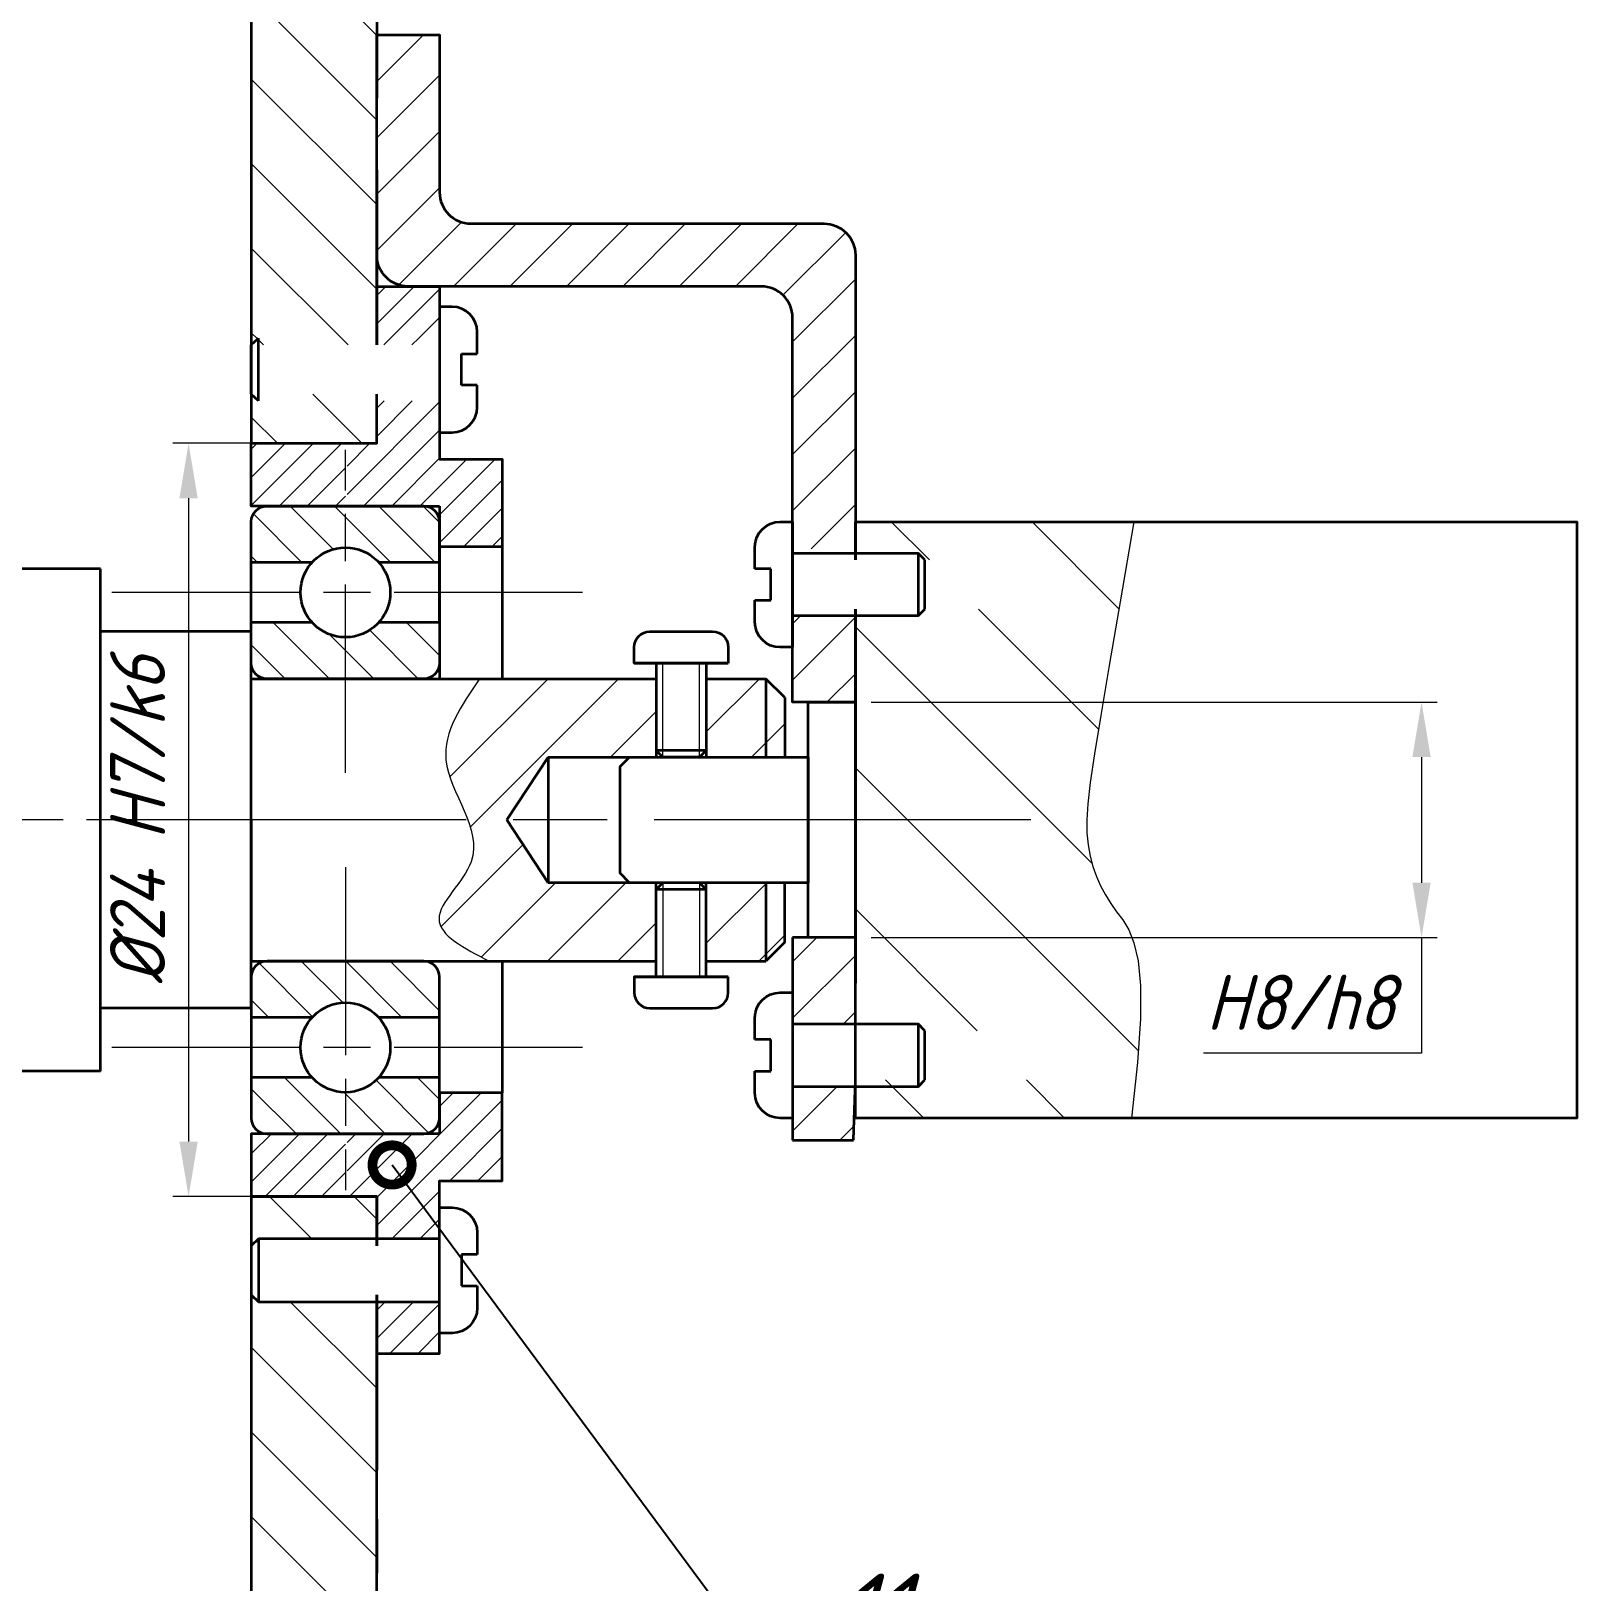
# Model space of a CAD drawing. Header units: millimetres. Extents: x -1043 to 2000, y -675 to 1302.
# Drawn here: x 548.2 to 646.8, y -405 to -306.2 of the extents above; entities that cross this region are included whole.
import ezdxf
from ezdxf import colors
from ezdxf.entities.mleader import LeaderData, LeaderLine
from ezdxf.math import Vec2, Vec3

# ---------------------------------------------------------------- set-up
doc = ezdxf.new("R2010")
doc.units = ezdxf.units.MM
doc.linetypes.add('AM_ISO08W050', pattern=[18, 12, -1.5, 3, -1.5])
doc.linetypes.add('AM_ISO08W050x2', pattern=[9, 6, -0.75, 1.5, -0.75])
doc.layers.get('0').update_dxf_attribs({"lineweight": 80})
for name, color, linetype, lineweight in [('AM_0', 7, 'Continuous', 35), ('AM_4', 3, 'Continuous', 15), ('AM_4N', 3, 'Continuous', 15), ('AM_5', 3, 'Continuous', 15), ('AM_7', 4, 'AM_ISO08W050', 15), ('AM_8', 1, 'Continuous', 15), ('основные', 7, 'Continuous', 35), ('тонкие', 2, 'Continuous', 15)]:
    doc.layers.add(name, color=color, linetype=linetype, lineweight=lineweight)
doc.styles.get("Standard").update_dxf_attribs({"font": 'geniso.shx', "oblique": 15})
doc.dimstyles.new('AM_GOST$0', dxfattribs={"dimtxt": 3.5, "dimasz": 3.5, "dimexe": 1, "dimexo": 1, "dimgap": 1.5, "dimtad": 1, "dimtoh": 1, "dimtxsty": 'Standard', "dimcen": 0, "dimclrd": 256, "dimclre": 256, "dimclrt": 2, "dimadec": 0, "dimazin": 2, "dimtp": 0.1, "dimtm": 0.1, "dimtfac": 0.71, "dimtmove": 0, "dimatfit": 3, "dimfxl": 1, "dimtolj": 1, "dimlwd": -1, "dimlwe": -1, "dimarcsym": 1})
pattern_1 = [(44.99999999999999, (-198.7417417440251, 257.127318987011), (-0.4490128060534577, 0.4490128060534578), [])]
pattern_2 = [(315, (-274.5765616065398, 456.588294548216), (0.7071067811865477, 0.7071067811865475), [])]

# ---------------------------------------------------------------- blocks, each defined once
blk = doc.blocks.new('GENZOON8270P5')
at = {"layer": 'AM_8'}
h = blk.add_hatch(dxfattribs=at)
h.set_pattern_fill('ANSI31', color=256, scale=0.6, angle=270, style=0)
h.set_pattern_definition([(315, (-294.7180121127356, 1469.213407112766), (1.347038418160373, 1.347038418160373), [])])
h.paths.add_polyline_path([(51.62778003275253, 15.66081263605017), (51.62778003275253, 21.24382533795753), (51.62778003275253, 21.52731898701128), (51.62778003275253, 24.52731898701128), (51.62778003275253, 25.54591594820928), (51.62778003275253, 28.92731898701092), (51.62778003275253, 33.52731898701106), (47.62778003275253, 33.52731898701109), (47.62778003275253, 15.6608126360502), (47.85462274169095, 15.87731898699622), (47.85462274169095, 15.6608126360502)])
h.paths.add_polyline_path([(51.62778003275207, 52.52731898701154), (51.62778003275207, 63.52731898701109), (47.62778003275253, 63.52731898701109), (47.62778003275275, 52.52731898701154)])
h.paths.add_polyline_path([(51.62778003275253, 12.52731898701128), (51.62778003275253, 14.09382533794243), (47.85462274169095, 14.09382533794246), (47.85462274169095, 13.87731898699622), (47.62778003275253, 14.09382533794246), (47.62778003275253, 12.52731898701131)])
h.paths.add_polyline_path([(51.62778003275253, -41.47268101298869), (51.62778003275253, -21.75617466204267), (51.62778003275253, -16.25617466204247), (51.62778003275253, -14.82268101297362), (47.85462274169095, -14.82268101297359), (47.62778003275253, -14.60617466202757), (47.62778003275253, -20.18918736393471), (47.62778003275253, -41.47268101298869)])
h.paths.add_polyline_path([(51.62778003275253, -12.82268101297362), (51.62778003275253, -11.47268101298872), (47.62778003275253, -11.47268101298869), (47.62778003275253, -13.03918736391961), (47.85462274169095, -12.82268101297359)])
h.paths.add_polyline_path([(4.018718076483765, -41.47268101298846), (4.018718076483765, -29.57653150981582), (0.01871807648376489, -29.58335869461098), (0.01871807648376489, -35.0358021092843), (0.01871807648376489, -41.47268101298846)])
h.paths.add_polyline_path([(4.018718076483765, -29.57653150981582), (4.018718076483765, -22.45912078278479), (4.018718076483765, -21.45912116351769), (2.018721882820955, -21.45912116351769), (0.01871807648376489, -21.45912116351769), (0.01871807648376489, -29.58335869461098)])
h.paths.add_polyline_path([(4.018718076483765, -17.45912116351769), (4.018718076483765, -16.45912078278479), (4.018718076483765, -13.4695954177962), (0.01871807648376489, -13.4695954177962), (0.01871807648376489, -17.45912116351769), (2.018721882820955, -17.45912116351769)])
h.paths.add_polyline_path([(4.018718076483765, 14.5304045568123), (4.018718076483765, 18.5304041760794), (2.018721882820955, 18.5304041760794), (0.01871807648376489, 18.5304041760794), (0.01871807648376489, 14.5304045568123)])
h.paths.add_polyline_path([(2.018721882820955, 22.5304041760794), (4.018718076483765, 22.5304041760794), (4.018718076483765, 23.5304045568123), (4.018718076483765, 51.59044008330807), (0.01871807648376489, 51.59044008330807), (0.01871807648376489, 46.09044008330807), (0.01871807648376489, 22.5304041760794)])
h.paths.add_polyline_path([(4.018718076483765, 51.59044008330807), (4.018718076483765, 63.52731898701131), (0.01871807648376489, 63.52731898701131), (0.01871807648376489, 51.59044008330807)])
h = blk.add_hatch(dxfattribs=at)
h.set_pattern_fill('ANSI31', color=256, scale=0.4, angle=360)
h.set_pattern_definition([(44.99999999999999, (-294.7180121127356, 1469.213407112766), (-0.8980256121069153, 0.8980256121069156), [])])
h.paths.add_polyline_path([(53.62778003275253, 21.52731898701128), (53.62778003275253, 25.54591594820928), (51.62778003275253, 25.54591594820928), (51.62778003275253, 21.52731898701128)])
edge = h.paths.add_edge_path()
edge.add_arc((63.88129630522758, 16.52731898701128), 1, 0, 90, ccw=False)
edge.add_line((64.88129630522758, 16.52731898701128), (64.88129630522744, 9.171323008715945))
edge.add_line((64.88129630522741, 9.171323008715945), (65.03516381868687, 9.16571475113497))
edge.add_line((65.0351638186869, 9.16571475113497), (66.88129630522735, 9.16571475113497))
edge.add_line((66.88129630522735, 9.16571475113497), (66.88129630522735, 18.52731898701128))
edge.add_arc((65.88129630522735, 18.52731898701128), 1, 0, 90)
edge.add_line((65.88129630522735, 19.52731898701128), (64.88129630522758, 19.52731898701128))
edge.add_line((64.88129630522758, 19.52731898701128), (54.62778003275253, 19.52731898701128))
edge.add_arc((54.62778003275253, 20.52731898701128), 1, 180, 270, ccw=False)
edge.add_line((53.62778003275253, 20.52731898701128), (53.62778003275253, 21.52731898701128))
edge.add_line((53.62778003275253, 21.52731898701128), (51.62778003275253, 21.52731898701128))
edge.add_line((51.62778003275253, 21.52731898701128), (51.62778003275253, 18.52731898701128))
edge.add_arc((52.62778003275253, 18.52731898701128), 1, 180, 270)
edge.add_line((52.62778003275253, 17.52731898701128), (63.88129630522758, 17.52731898701128))
h.paths.add_polyline_path([(66.88129630522735, 4.27731898700992), (66.88129630522735, 7.027318987011284), (64.9101638186869, 7.027318987011284), (64.88129630522735, 6.97731898701133), (64.88129630522735, 4.27731898700992)])
h.paths.add_polyline_path([(66.88129630522735, -5.972681012988716), (66.88129630522735, -3.22268101299008), (64.88129630522735, -3.222681012990307), (64.88129630522735, -5.922681012988534), (64.91016381868712, -5.972681012988716)])
h.paths.add_polyline_path([(66.81987480533894, -9.672681012990125), (66.87435756234026, -7.972681012988716), (64.9101638186869, -7.972681012988716), (64.88129630522735, -8.02268101298867), (64.88129630522735, -9.672681012990125)])
h = blk.add_hatch(dxfattribs=at)
h.set_pattern_fill('ANSI31', color=256, scale=0.2, angle=360, style=0)
h.set_pattern_definition(pattern_1)
h.paths.add_polyline_path([(53.62778003275253, 15.66081263605017), (53.62778003275253, 17.52731898701128), (51.62778003275253, 17.52731898701128), (51.62778003275253, 15.66081263605017)])
h.paths.add_polyline_path([(53.12778003275253, 10.52731898701128, -0.4142135623731056), (53.62778003275253, 10.02731898701128), (53.62778003275253, 9.22731898701133), (55.62778003275253, 9.22731898701133), (55.62778003275253, 12.02731898701128), (53.62778003275253, 12.02731898701128), (53.62778003275253, 12.52731898701128), (53.62778003275253, 13.87731898699619), (51.62778003275253, 13.87731898699619), (51.62778003275253, 12.52731898701128), (50.68099385543087, 12.52731898701128), (50.68099385543087, 10.52731898701128)])
h.paths.add_polyline_path([(53.62778003275253, 15.87731898699619), (53.62778003275253, 17.52731898701128), (51.62778003275253, 17.52731898701128), (51.62778003275253, 15.87731898699619)], flags=16)
h.paths.add_polyline_path([(50.62778003275253, 10.52731898701128), (50.62778003275253, 12.52731898701128), (47.62778003275253, 12.52731898701131), (47.62778003275253, 10.52731898701131)])
h.paths.add_polyline_path([(53.62778003275253, -12.82268101297362), (53.62778003275253, -11.47268101298872), (53.62778003275253, -10.97268101298872), (55.62778003275253, -10.97268101298872), (55.62778003275253, -8.172681012988534), (53.62778003275253, -8.172681012988534), (53.62778003275253, -8.972681012988716, -0.4142135623730951), (53.12778003275253, -9.472681012988716), (50.68099385543087, -9.472681012988716), (50.68099385543087, -11.47268101298872), (51.62778003275253, -11.47268101298872), (51.62778003275253, -12.82268101297362)])
h.paths.add_polyline_path([(53.62778003275253, -16.47268101298872), (53.62778003275253, -14.82268101297362), (51.62778003275253, -14.82268101297362), (51.62778003275253, -16.47268101298872)])
h.paths.add_polyline_path([(50.62778003275253, -11.47268101298872), (50.62778003275253, -9.472681012988716), (47.62778003275253, -9.472681012988687), (47.62778003275253, -11.47268101298869)])
h = blk.add_hatch(dxfattribs=at)
h.set_pattern_fill('ANSI31', color=256, scale=0.2, angle=360, style=0)
h.set_pattern_definition(pattern_1)
h.paths.add_polyline_path([(53.62778003275253, 16.87731898699619), (53.62778003275253, 17.52731898701128), (51.62778003275253, 17.52731898701128), (51.62778003275253, 15.87731898699619), (53.62778003275253, 15.87731898699619)])
h = blk.add_hatch(dxfattribs=at)
h.set_pattern_fill('_U', color=256, angle=315, style=0, pattern_type=0)
h.set_pattern_definition(pattern_2)
edge = h.paths.add_edge_path()
edge.add_line((47.62778003275253, 10.02731898701131), (47.62778003275253, 8.734318987011193))
edge.add_line((47.62778003275253, 8.73431898701142), (49.56521191728893, 8.73431898701142))
edge.add_arc((50.62778003275253, 7.777318987011284), 1.429999999999985, 402.0077229335649, 497.9922770664336, ccw=False)
edge.add_line((51.69034814821634, 8.734318987011392), (53.62778003275253, 8.734318987011392))
edge.add_line((53.62778003275253, 8.734318987011392), (53.62778003275253, 10.02731898701128))
edge.add_arc((53.12778003275253, 10.02731898701128), 0.5, 360, 450.0000000000065)
edge.add_line((53.12778003275253, 10.52731898701128), (48.12778003275253, 10.52731898701128))
edge.add_arc((48.12778003275253, 10.02731898701131), 0.5, 450.0000000000065, 540.0000000000065)
h = blk.add_hatch(dxfattribs=at)
h.set_pattern_fill('ANSI31', color=256, angle=270)
h.set_pattern_definition([(315, (-294.7180121127356, 1469.213407112766), (2.245064030267289, 2.245064030267288), [])])
h.paths.add_polyline_path([(72.48129630522749, -6.189187363934735), (72.93364657441703, -6.972681012988716), (72.48129630522749, -7.756174662042696), (66.88129630522735, -7.756174662042696), (66.88129630522735, -8.97268101299008), (75.68085474506529, -8.97268101299008), (75.87734237789573, -7.202144067879345), (75.96657406697545, -5.814081458344191), (75.96564857717135, -4.752753761385094), (75.89166467334962, -3.962421554001622), (75.7617211203767, -3.387345413194481), (75.59291668311926, -2.97178591596392), (75.40235012644371, -2.660003639309963), (75.20712021521649, -2.396259160232859), (75.02184602841498, -2.133720335497202), (74.8512279014576, -1.861184140927463), (74.69748648387417, -1.576354832110866), (74.5628424251945, -1.276936664635997), (74.4495163749475, -0.9606338940905346), (74.35972898266346, -0.6251507760632933), (74.29570089787148, -0.2681915661417236), (74.25965277010118, 0.1125394800853599), (74.25480451751923, 0.530544465820384), (74.28837313284157, 1.044150929427786), (74.36857487742054, 1.722892768060746), (74.50362601260872, 2.636303878874031), (74.70174279975913, 3.853918159021504), (74.97114150022435, 5.445269505657478), (75.32003837535694, 7.479891815935588), (75.75664968650972, 10.02731898700992), (66.88129630522735, 10.02731898700992), (66.88129630522735, 8.810812636065265), (72.48129630522749, 8.810812636065265), (72.93364657441703, 8.027318987011284), (72.48129630522749, 7.243825337957304), (69.09511173175292, 7.243825337957304), (68.88129630522735, 7.027318987011284), (66.88129630522735, 7.027318987011284), (66.88129630522735, -5.972681012988716), (68.88129630522735, -5.972681012988716), (69.0951117317527, -6.189187363934735)])
h = blk.add_hatch(dxfattribs=at)
h.set_pattern_fill('_U', color=256, angle=315, style=0, pattern_type=0)
h.set_pattern_definition(pattern_2)
edge = h.paths.add_edge_path()
edge.add_line((53.62778003275253, 5.527318987011284), (53.62778003275253, 6.820318987011404))
edge.add_line((53.62778003275253, 6.820318987011404), (51.69034814821612, 6.820318987011404))
edge.add_arc((50.62778003275253, 7.777318987011284), 1.429999999999985, 222.0077229335649, 317.9922770664336, ccw=False)
edge.add_line((49.56521191728893, 6.820318987011404), (47.62778003275253, 6.820318987011404))
edge.add_line((47.62778003275253, 6.820318987011433), (47.62778003275253, 5.527318987011313))
edge.add_arc((48.12778003275253, 5.527318987011313), 0.5, 539.9999999999935, 629.9999999999935)
edge.add_line((48.12778003275253, 5.027318987011313), (53.12778003275253, 5.027318987011313))
edge.add_arc((53.12778003275253, 5.527318987011284), 0.5, 270.0000000000065, 359.9999999999935)
h = blk.add_hatch(dxfattribs=at)
h.set_pattern_fill('ANSI31', color=256, scale=0.5, style=0)
h.set_pattern_definition([(45, (-156.8039373912454, -149.6545224893374), (-1.122532015133644, 1.122532015133644), [])])
edge = h.paths.add_edge_path()
edge.add_line((60.5295772905065, 4.652318987010375), (60.5295772905065, 4.867026487010179))
edge.add_line((60.5295772905065, 4.867026487010179), (60.5295772905065, 5.027318987011284))
edge.add_line((60.5295772905065, 5.027318987011284), (54.89894918734495, 5.027318987011284))
edge.add_spline(control_points=[(54.89894918734495, 5.027318987011284), (54.32065360842233, 4.17979623525008), (53.33537039660047, 2.735811585560867), (54.29023774527155, 1.170207644573622), (54.52839980691033, 0.5280831365831489)], knot_values=[0, 0, 0, 0, 2.795877338323656, 4.763534607848302, 4.763534607848302, 4.763534607848302, 4.763534607848302], degree=3, periodic=0)
edge.add_line((54.52839980691033, 0.5280831365831489), (55.77449693866203, 0.5280300686693806))
edge.add_line((55.77449693866203, 0.5280300686693806), (57.08444075661404, 2.52731898700992))
edge.add_line((57.08444075661401, 2.52731898700992), (59.68129630522728, 2.52731898700992))
edge.add_line((59.68129630522731, 2.52731898700992), (60.5295772905065, 2.527318987010148))
edge.add_line((60.5295772905065, 2.527318987010148), (60.5295772905065, 2.742026487010406))
edge.add_line((60.5295772905065, 2.742026487010406), (60.5295772905065, 4.652318987010375))
edge = h.paths.add_edge_path()
edge.add_line((60.5295772905065, -1.687388513006027), (60.5295772905065, -1.472681012989852))
edge.add_line((60.5295772905065, -1.472681012989852), (59.68129630522731, -1.47268101299008))
edge.add_line((59.68129630522731, -1.47268101299008), (57.08444075661404, -1.47268101299008))
edge.add_line((57.08444075661401, -1.47268101299008), (55.77361187329373, 0.528030106361939))
edge.add_line((55.77361187329376, 0.528030106361939), (54.52839980691033, 0.5280831365831489))
edge.add_spline(control_points=[(54.52839980691033, 0.5280831365831489), (54.69488614504274, 0.0792082938613703), (54.92196168675486, -1.046108768168779), (52.81460417687879, -2.739583182801596), (54.41143643182875, -3.561591371270083), (55.21001874375821, -3.972681012988716)], knot_values=[4.763534607848302, 4.763534607848302, 4.763534607848302, 4.763534607848302, 6.139018390817901, 8.229092790612192, 10.32003743882186, 10.32003743882186, 10.32003743882186, 10.32003743882186], degree=3, periodic=0)
edge.add_line((55.21001874375821, -3.972681012988716), (60.52957729050647, -3.972681012988716))
edge.add_line((60.5295772905065, -3.972681012988716), (60.5295772905065, -3.8123885130058))
edge.add_line((60.5295772905065, -3.8123885130058), (60.5295772905065, -3.597681013005996))
edge.add_line((60.5295772905065, -3.597681013005996), (60.5295772905065, -1.687388513006027))
h.paths.add_polyline_path([(64.02778003275262, 5.027318987011284), (62.1295772905064, 5.027318987011284), (62.1295772905064, 4.867026487010179), (62.1295772905064, 4.652318987010375), (62.1295772905064, 2.742026487010406), (62.1295772905064, 2.527318987010602), (64.02778003275262, 2.527318987011114)])
h.paths.add_polyline_path([(64.02778003275262, -1.472681012988886), (62.1295772905064, -1.472681012989398), (62.1295772905064, -1.687388513006027), (62.1295772905064, -3.597681013005996), (62.1295772905064, -3.8123885130058), (62.1295772905064, -3.972681012988716), (64.02778003275262, -3.972681012988716)])
h.paths.add_polyline_path([(64.62778003275253, 4.427318987011375), (64.02778003275262, 5.027318987011284), (64.02778003275262, 2.527318987011114), (64.62778003274866, 2.527318987011284)])
h.paths.add_polyline_path([(64.62778003275253, -1.472681012988716), (64.02778003275262, -1.472681012988886), (64.02778003275262, -3.972681012988716), (64.62778003275253, -3.372681012988579)])
h = blk.add_hatch(dxfattribs=at)
h.set_pattern_fill('_U', color=256, angle=315, style=0, pattern_type=0)
h.set_pattern_definition(pattern_2)
edge = h.paths.add_edge_path()
edge.add_arc((53.12778003275253, -4.472681012988716), 0.4999999999999432, 360.0000000000065, 450.0000000000065)
edge.add_line((53.12778003275253, -3.972681012988716), (48.12778003275253, -3.972681012988716))
edge.add_arc((48.12778003275253, -4.472681012988687), 0.5, 450, 540)
edge.add_line((47.62778003275253, -4.472681012988687), (47.62778003275253, -5.765681012988807))
edge.add_line((47.62778003275253, -5.76568101298858), (49.56521191728871, -5.76568101298858))
edge.add_arc((50.62778003275253, -6.722681012988716), 1.430000000000027, 402.0077229335664, 497.9922770664351, ccw=False)
edge.add_line((51.69034814821612, -5.765681012988608), (53.62778003275253, -5.765681012988608))
edge.add_line((53.62778003275253, -5.765681012988608), (53.62778003275253, -4.472681012988716))
h = blk.add_hatch(dxfattribs=at)
h.set_pattern_fill('_U', color=256, angle=315, style=0, pattern_type=0)
h.set_pattern_definition(pattern_2)
edge = h.paths.add_edge_path()
edge.add_line((49.56521191728871, -7.679681012988596), (47.62778003275253, -7.679681012988596))
edge.add_line((47.62778003275253, -7.679681012988567), (47.62778003275253, -8.972681012988687))
edge.add_arc((48.12778003275253, -8.972681012988687), 0.5000000000000568, 539.9999999999935, 629.9999999999935)
edge.add_line((48.12778003275253, -9.472681012988687), (53.12778003275253, -9.472681012988687))
edge.add_arc((53.12778003275253, -8.972681012988716), 0.5000000000000568, 270, 359.9999999999935)
edge.add_line((53.62778003275253, -8.972681012988716), (53.62778003275253, -7.679681012988596))
edge.add_line((53.62778003275253, -7.679681012988596), (51.69034814821634, -7.679681012988596))
edge.add_arc((50.62778003275253, -6.722681012988716), 1.430000000000027, 222.0077229335649, 317.9922770664351, ccw=False)
at = {"layer": 'AM_0'}
for p, q in [((42.81635561005487, 8.527318987011313), (39.37778003275253, 8.527318987011313)), ((42.81635561005487, -7.472681012988687), (42.81635561005487, 8.527318987011313)), ((47.62778003275253, 6.527318987011313), (42.81635561005487, 6.527318987011313)), ((47.62778003275253, -5.472681012988687), (42.81635561005487, -5.472681012988687)), ((42.81635561005487, -7.472681012988687), (39.37778003275253, -7.472681012988687))]:
    blk.add_line(p, q, dxfattribs=at)
at = {"layer": 'AM_4'}
blk.add_lwpolyline([(75.75664968650995, 10.02731898701015), (75.32003837535694, 7.479891815935588), (74.97114150022435, 5.445269505657251), (74.70174279975913, 3.853918159021504), (74.50362601260872, 2.636303878874031), (74.36857487742054, 1.722892768060746), (74.28837313284157, 1.044150929427786), (74.25480451751923, 0.530544465820384), (74.25965277010118, 0.1125394800853599), (74.29570089787148, -0.2681915661417236), (74.35972898266346, -0.6251507760632933), (74.4495163749475, -0.9606338940905346), (74.5628424251945, -1.276936664635997), (74.69748648387417, -1.576354832110866), (74.8512279014576, -1.861184140927463), (75.02184602841498, -2.133720335497202), (75.20712021521649, -2.396259160232859), (75.40235012644371, -2.660003639309963), (75.59291668311926, -2.97178591596392), (75.7617211203767, -3.387345413194481), (75.89166467334962, -3.962421554001622), (75.96564857717135, -4.752753761385094), (75.96657406697545, -5.814081458344191), (75.87734237789573, -7.202144067879345), (75.68085474506529, -8.972681012989852)], dxfattribs=at)
at = {"layer": 'AM_4N'}
for p, q in [((60.74428479050653, 2.527318987010375), (60.74428479050653, 5.527318987010375)), ((61.91486979050637, 2.527318987010375), (61.91486979050637, 5.527318987010375)), ((60.74428479050653, -1.472681013005996), (60.74428479050653, -4.472681013005996)), ((61.91486979050637, -1.472681013005996), (61.91486979050637, -4.472681013005996))]:
    blk.add_line(p, q, dxfattribs=at)
at = {"layer": 'AM_7', "linetype": 'AM_ISO08W050x2'}
for p, q in [((50.62778003275253, 2.027318987011284), (50.62778003275253, 12.32377486040875)), ((58.18081543223207, 7.777318987011284), (43.18117227862967, 7.777318987011313)), ((50.62778003275253, 0.5273189870112844), (36.37778003275253, 0.5273189870113129)), ((50.62778003275253, -0.9726810129887156), (50.62778003275253, -11.26913688638618)), ((58.18081543223207, -6.722681012988716), (43.18117227862967, -6.722681012988687)), ((58.18081543223207, -6.722681012988716), (43.18117227862967, -6.722681012988687))]:
    blk.add_line(p, q, dxfattribs=at)
at = {"layer": 'AM_7'}
blk.add_line((72.47153196149202, 0.5273189870112844), (-130.6028885457281, 0.5359673785044379), dxfattribs=at)
at = {"layer": 'основные'}
for p, q in [((47.62778003275253, 33.52731898701109), (47.62778003275253, 12.52731898701131)), ((51.62778003275253, 28.92731898701092), (51.62778003275253, 23.52731898701128)), ((51.62778003275253, 21.24382533795753), (51.62778003275253, 15.66081263605017)), ((47.62778003275253, 15.6608126360502), (47.85462274169095, 15.87731898699622)), ((47.85462274169095, 13.87731898699622), (47.85462274169095, 15.87731898699622)), ((47.62778003275253, 14.09382533794246), (47.62778003275253, 15.6608126360502)), ((54.32778003275257, 14.37731898699619), (54.32778003275257, 15.37731898699619)), ((54.32778003275257, 15.37731898699619), (54.82778003275257, 15.37731898699619)), ((54.82778003275257, 14.37731898699619), (54.32778003275257, 14.37731898699619)), ((47.85462274169095, 13.87731898699622), (47.62778003275253, 14.09382533794246)), ((51.62778003275253, 12.52731898701128), (51.62778003275253, 14.09382533795744)), ((47.62778003275253, 12.52731898701131), (51.62778003275253, 12.52731898701128)), ((53.12778003275253, 10.52731898701128), (51.62778003275253, 10.52731898701128)), ((53.12778003275253, 10.52731898701128), (53.62778003275253, 10.52731898701128)), ((53.62778003275253, 10.52731898701128), (53.62778003275253, 10.02731898701128)), ((53.62778003275253, 10.02731898701128), (53.62778003275253, 5.027318987011284)), ((53.62778003275253, 6.820318987011404), (53.62778003275253, 10.02731898701128)), ((55.62778003275253, 9.22731898701133), (53.62778003275253, 9.22731898701133)), ((55.62778003275253, 9.22731898701133), (55.62778003275258, 5.027318987011341)), ((64.88129630522735, 9.027318987011284), (68.88129630522735, 9.027318987011284)), ((68.88129630522735, 9.027318987011284), (68.88129630522735, 7.027318987011284)), ((69.09511173175292, 8.810812636065265), (68.88129630522735, 9.027318987011284)), ((49.56521191728893, 8.734318987011392), (47.62778003275253, 8.73431898701142)), ((53.62778003275253, 8.734318987011392), (51.69034814821634, 8.734318987011392)), ((64.18129630522753, 8.527318987011284), (63.68129630522753, 8.527318987011284)), ((64.18129630522753, 7.527318987011284), (64.18129630522753, 8.527318987011284)), ((69.09511173175292, 7.243825337957304), (69.09511173175292, 8.810812636065265)), ((63.68129630522753, 7.527318987011284), (64.18129630522753, 7.527318987011284)), ((68.88129630522735, 7.027318987011284), (64.88129630522735, 7.027318987011284)), ((68.88129630522735, 7.027318987011284), (69.09511173175292, 7.243825337957304)), ((49.56521191728893, 6.820318987011404), (47.62778003275253, 6.820318987011433)), ((47.62778003275253, -5.472681012988687), (47.62778003275253, 6.527318987011313)), ((53.62778003275253, 6.820318987011404), (51.69034814821612, 6.820318987011404)), ((59.82957729050645, 5.527318987010375), (60.5295772905065, 5.527318987010375)), ((60.5295772905065, 5.527318987010375), (60.5295772905065, 4.867026487010179)), ((60.5295772905065, 5.527318987010375), (62.1295772905064, 5.527318987010375)), ((62.1295772905064, 5.527318987010375), (62.82957729050645, 5.527318987010375)), ((62.1295772905064, 5.527318987010375), (62.1295772905064, 4.867026487010179)), ((47.62778003275253, 5.027318987011313), (60.5295772905065, 5.027318987011284)), ((62.1295772905064, 5.027318987011284), (64.02778003275262, 5.027318987011284)), ((64.62778003275253, 4.427318987011375), (64.02778003275262, 5.027318987011284)), ((64.02778003275262, 5.027318987011284), (64.02778003275262, 2.527318987010148)), ((60.5295772905065, 4.867026487010179), (60.5295772905065, 4.652318987010375)), ((60.5295772905065, 4.652318987010375), (60.5295772905065, 2.742026487010406)), ((62.1295772905064, 4.867026487010179), (62.1295772905064, 4.652318987010375)), ((62.1295772905064, 4.652318987010375), (62.1295772905064, 2.742026487010406)), ((64.62778003275253, 4.427318987011375), (64.62778003274866, 2.527318987011284)), ((55.77442447956747, 0.5279194786862433), (57.08444075661401, 2.52731898700992)), ((57.08444075661401, 2.52731898700992), (57.08444075661401, -1.47268101299008)), ((57.08444075661401, 2.52731898700992), (59.68129630522731, 2.52731898700992)), ((60.5295772905065, 2.742026487010406), (60.74428479050653, 2.527318987010375)), ((62.1295772905064, 2.742026487010406), (60.5295772905065, 2.742026487010406)), ((60.5295772905065, 2.742026487010406), (60.5295772905065, 2.527318987010148)), ((61.91486979050637, 2.527318987010375), (60.74428479050653, 2.527318987010375)), ((62.1295772905064, 2.742026487010406), (61.91486979050637, 2.527318987010375)), ((62.1295772905064, 2.742026487010406), (62.1295772905064, 2.527318987010602)), ((47.62778003275253, 0.5273189870113129), (47.62778003275253, -3.972681012988687)), ((55.77407778553226, 0.5273189870021895), (57.08444075661401, -1.47268101299008)), ((66.88129630522735, 0.5273189870099202), (66.88129630522735, -4.672681012989898)), ((59.68129630522731, -1.47268101299008), (57.08444075661401, -1.47268101299008)), ((60.5295772905065, -1.687388513006027), (60.74428479050653, -1.472681013005996)), ((60.5295772905065, -1.687388513006027), (60.5295772905065, -1.472681012989852)), ((61.91486979050637, -1.472681013005996), (60.74428479050653, -1.472681013005996)), ((62.1295772905064, -1.687388513006027), (61.91486979050637, -1.472681013005996)), ((62.1295772905064, -1.687388513006027), (62.1295772905064, -1.472681012989398)), ((64.02778003275262, -1.472681012989852), (64.02778003275262, -3.972681012988716)), ((64.62778003275253, -3.372681012988579), (64.62778003275253, -1.472681012988716)), ((60.5295772905065, -3.597681013005996), (60.5295772905065, -1.687388513006027)), ((62.1295772905064, -1.687388513006027), (60.5295772905065, -1.687388513006027)), ((62.1295772905064, -3.597681013005996), (62.1295772905064, -1.687388513006027)), ((64.62778003275253, -3.372681012988579), (64.02778003275262, -3.972681012988716)), ((66.88129630522735, -3.22268101299008), (64.88129630522735, -3.222681012990307)), ((64.88129630522735, -3.222681012990307), (64.88129630522735, -9.672681012990125)), ((60.5295772905065, -3.8123885130058), (60.5295772905065, -3.597681013005996)), ((60.5295772905065, -4.472681013005996), (60.5295772905065, -3.8123885130058)), ((62.1295772905064, -3.8123885130058), (62.1295772905064, -3.597681013005996)), ((62.1295772905064, -4.472681013005996), (62.1295772905064, -3.8123885130058)), ((47.62778003275253, -3.972681012988687), (60.5295772905065, -3.972681012988716)), ((55.62778003275258, -3.972681012988687), (55.62778003275253, -8.172681012988534)), ((62.1295772905064, -3.972681012988716), (64.02778003275262, -3.972681012988716)), ((59.82957729050645, -4.472681013005996), (60.5295772905065, -4.472681013005996)), ((60.5295772905065, -4.472681013005996), (62.1295772905064, -4.472681013005996)), ((62.1295772905064, -4.472681013005996), (62.82957729050645, -4.472681013005996)), ((49.56521191728871, -5.765681012988608), (47.62778003275253, -5.76568101298858)), ((53.62778003275253, -5.765681012988608), (51.69034814821612, -5.765681012988608)), ((64.88129630522735, -5.972681012988716), (68.88129630522735, -5.972681012988716)), ((68.88129630522735, -5.972681012988716), (68.88129630522735, -7.972681012988716)), ((69.0951117317527, -6.189187363934735), (68.88129630522735, -5.972681012988716)), ((69.0951117317527, -7.756174662042696), (69.0951117317527, -6.189187363934735)), ((64.18129630522753, -6.472681012988716), (63.68129630522753, -6.472681012988716)), ((64.18129630522753, -7.472681012988716), (64.18129630522753, -6.472681012988716)), ((49.56521191728893, -7.679681012988596), (47.62778003275253, -7.679681012988567)), ((53.62778003275253, -7.679681012988596), (51.69034814821634, -7.679681012988596)), ((63.68129630522753, -7.472681012988716), (64.18129630522753, -7.472681012988716)), ((66.81987480533894, -9.672681012990125), (66.88129630522735, -7.756174662042469)), ((68.88129630522735, -7.972681012988716), (69.0951117317527, -7.756174662042696)), ((68.88129630522735, -7.972681012988716), (64.88129630522735, -7.972681012988716)), ((53.62778003275253, -8.972681012988716), (53.62778003275253, -9.475573845368245)), ((53.62778003275253, -9.475573845368245), (53.07848828678925, -9.475573845368245)), ((64.88129630522735, -9.672681012990125), (66.81987480533894, -9.672681012990125)), ((47.62778003275253, -11.47268101298869), (47.62778003275253, -20.18918736393471)), ((51.62778003275253, -11.47268101298872), (47.62778003275253, -11.47268101298869)), ((51.62778003275253, -11.47268101298872), (51.62778003275253, -13.03918736391964)), ((51.62778003275253, -13.03918736391964), (51.62778003275253, -11.47268101298872)), ((47.85462274169095, -12.82268101297359), (47.62778003275253, -13.03918736391961)), ((53.62778003275253, -12.82268101297362), (47.85462274169095, -12.82268101297359)), ((47.85462274169095, -12.82268101297359), (47.85462274169095, -14.82268101297359)), ((47.62778003275253, -13.03918736391961), (47.62778003275253, -14.60617466202757)), ((54.82778003275234, -13.32268101297362), (54.32778003275234, -13.32268101297362)), ((54.32778003275234, -13.32268101297362), (54.32778003275234, -14.32268101297362)), ((54.32778003275234, -14.32268101297362), (54.82778003275234, -14.32268101297362)), ((47.62778003275253, -14.60617466202757), (47.85462274169095, -14.82268101297359)), ((47.85462274169095, -14.82268101297359), (53.62778003275253, -14.82268101297362)), ((51.62778003275253, -16.25617466204247), (51.62778003275253, -14.6061746620276)), ((51.62778003275253, -14.6061746620276), (51.62778003275253, -14.68918736393474)), ((51.62778003275253, -21.75617466204267), (51.62778003275253, -16.25617466204247)), ((47.62778003275253, -20.18918736393471), (47.62778003275253, -41.47268101298869)), ((51.62778003275253, -41.47268101298869), (51.62778003275253, -21.75617466204267))]:
    blk.add_line(p, q, dxfattribs=at)
for points in [[(51.62778003275253, 23.52731898701128), (51.62778003275253, 25.54591594820928), (53.62778003275253, 25.54591594820928), (53.62778003275253, 20.52731898701128, 0.414213562373095), (54.62778003275253, 19.52731898701128), (64.88129630522758, 19.52731898701128), (65.88129630522735, 19.52731898701128, -0.414213562373095), (66.88129630522735, 18.52731898701128), (66.88129630522735, 8.810812636065265)], [(66.88129630522735, 7.243825337957304), (66.88129630522735, 4.27731898700992), (64.88129630522735, 4.27731898700992), (64.88129630522758, 16.52731898701128, 0.4142135623730988), (63.88129630522758, 17.52731898701128), (52.62778003275253, 17.52731898701128, -0.414213562373095), (51.62778003275253, 18.52731898701128), (51.62778003275253, 21.52731898701128)], [(51.62778003275253, 15.66081263605017), (51.62778003275253, 17.52731898701128), (53.62778003275253, 17.52731898701128), (53.62778003275253, 12.52731898701128), (53.62778003275253, 12.02731898701128), (55.62778003275253, 12.02731898701128), (55.62778003275253, 9.22731898701133), (53.62778003275253, 9.22731898701133), (53.62778003275253, 10.02731898701128, 0.4142135623730825), (53.12778003275253, 10.52731898701128), (47.62778003275253, 10.52731898701131), (47.62778003275253, 12.52731898701131)], [(54.82778003275257, 15.37731898699619), (54.82778003275257, 16.07731898699623, 0.414213562373095), (54.02778003275262, 16.87731898699619), (53.62778003275253, 16.87731898699619), (53.62778003275253, 12.87731898699619), (54.02778003275262, 12.87731898699619, 0.414213562373095), (54.82778003275257, 13.67731898699637), (54.82778003275257, 14.37731898699619)], [(47.62778003275253, 5.527318987011313), (47.62778003275253, 10.02731898701131, -0.4142135623730692), (48.12778003275253, 10.52731898701131), (53.12778003275253, 10.52731898701128, -0.4142135623730552), (53.62778003275253, 10.02731898701128), (53.62778003275253, 5.527318987011284, -0.4142135623730951), (53.12778003275253, 5.027318987011284), (48.12778003275253, 5.027318987011313, -0.4142135623730951), (47.62778003275253, 5.527318987011313, -1.655741125145663)], [(63.68129630522753, 8.527318987011284), (63.68129630522753, 9.22731898701133, -0.414213562373095), (64.48129630522749, 10.02731898701128), (64.88129630522735, 10.02731898701128), (64.88129630522735, 6.027318987011284), (64.48129630522749, 6.027318987011284, -0.414213562373095), (63.68129630522753, 6.827318987011466), (63.68129630522753, 7.527318987011284)], [(47.62778003275253, -4.472681012988687), (47.62778003275253, -8.972681012988687, 0.4142135623730692), (48.12778003275253, -9.472681012988687), (53.12778003275253, -9.472681012988716, 0.4142135623730552), (53.62778003275253, -8.972681012988716), (53.62778003275253, -4.472681012988716, 0.4142135623730951), (53.12778003275253, -3.972681012988716), (48.12778003275253, -3.972681012988687, 0.4142135623730951), (47.62778003275253, -4.472681012988687, 1.655741125145663)], [(63.68129630522753, -6.472681012988716), (63.68129630522753, -5.77268101298867, -0.414213562373095), (64.48129630522749, -4.972681012988716), (64.88129630522735, -4.972681012988716), (64.88129630522735, -8.972681012988716), (64.48129630522749, -8.972681012988716, -0.414213562373095), (63.68129630522753, -8.172681012988534), (63.68129630522753, -7.472681012988716)], [(51.62778003275253, -14.6061746620276), (51.62778003275253, -16.47268101298872), (53.62778003275253, -16.47268101298872), (53.62778003275253, -11.47268101298872), (53.62778003275253, -10.97268101298872), (55.62778003275253, -10.97268101298872), (55.62778003275253, -8.172681012988534), (53.62778003275253, -8.172681012988534), (53.62778003275253, -8.972681012988716, -0.4142135623730825), (53.12778003275253, -9.472681012988716), (47.62778003275253, -9.472681012988687), (47.62778003275253, -11.47268101298869)], [(54.82778003275234, -14.32268101297362), (54.82778003275234, -15.02268101297366, -0.414213562373095), (54.02778003275262, -15.82268101297362), (53.62778003275253, -15.82268101297362), (53.62778003275253, -11.82268101297362), (54.02778003275262, -11.82268101297362, -0.414213562373095), (54.82778003275234, -12.62268101297357), (54.82778003275234, -13.32268101297362)]]:
    blk.add_lwpolyline(points, format="xyb", dxfattribs=at)
for points in [[(51.62778003275253, 21.52731898701128), (51.62778003275253, 24.52731898701128)], [(51.62778003275253, 17.52731898701128), (51.62778003275253, 19.52731898701128), (51.62778003275253, 21.24382533795753)], [(47.62778003275253, 10.52731898701131), (47.62778003275253, 12.52731898701131), (51.62778003275253, 12.52731898701128), (51.62778003275253, 14.09382533794243)], [(66.88129630522735, 8.810812636065265), (66.88129630522735, 10.02731898700992), (89.88129630522735, 10.02731898700992), (89.88129630522735, -8.97268101299008), (66.88129630522735, -8.97268101299008), (66.88129630522735, 7.243825337957304)], [(59.38129630522735, -0.3566556092098665), (59.38129630522735, 2.227318987009966), (59.68129630522731, 2.52731898700992), (64.62778003275253, 2.527318987011284)], [(64.62778003274866, 2.527318987011284), (65.38129630522735, 2.52731898700992), (65.38129630522735, -1.47268101299008), (64.62778003275639, -1.472681012988716)], [(64.62778003275639, -1.472681012988716), (59.68129630522731, -1.47268101299008), (59.38129630522735, -1.172681012989898), (59.38129630522735, -0.3566556092098665)], [(47.62778003275253, -9.472681012988687), (47.62778003275253, -11.47268101298869), (51.62778003275253, -11.47268101298872), (51.62778003275253, -13.03918736391964)], [(51.62778003275253, -16.47268101298872), (51.62778003275253, -18.47268101298872), (51.62778003275253, -20.18918736393474)], [(51.62778003275253, -21.75617466204267), (51.62778003275253, -23.47268101298869)]]:
    blk.add_lwpolyline(points, dxfattribs=at)
for points in [[(62.82957729050645, 5.527318987010375), (59.82957729050645, 5.527318987010375), (59.82957729050645, 6.027318987010375, -0.414213562373095), (60.32957729050645, 6.527318987010375), (62.32957729050645, 6.527318987010375, -0.414213562373095), (62.82957729050645, 6.027318987010375)], [(62.82957729050645, -4.472681013005996), (59.82957729050645, -4.472681013005996), (59.82957729050645, -4.972681013005996, 0.414213562373095), (60.32957729050645, -5.472681013005996), (62.32957729050645, -5.472681013005996, 0.414213562373095), (62.82957729050645, -4.972681013005996)]]:
    blk.add_lwpolyline(points, format="xyb", close=True, dxfattribs=at)
blk.add_lwpolyline([(66.88129630522735, 4.27731898700992), (66.88129630522735, -3.22268101299008), (65.38129630522735, -3.22268101299008), (65.38129630522735, 4.27731898700992)], close=True, dxfattribs=at)
for centre in [(50.62778003275253, 7.777318987011284), (50.62778003275253, -6.722681012988716)]:
    blk.add_circle(centre, 1.430000000000007, dxfattribs=at)
blk.add_arc((53.12778003275253, 10.02731898701128), 0.5, 0, 90, dxfattribs=at)
blk.add_arc((53.12778003275253, 10.02731898701128), 0.5, 0, 90, dxfattribs=at)
at = {"layer": 'тонкие'}
blk.add_spline([(54.89894918734495, 5.027318987011284), (53.83242639278166, 2.442854009568435), (54.6323182661593, -0.8031843586238949), (53.61023410682361, -2.626301186452139), (55.21001874375821, -3.972681012988716)], degree=3, dxfattribs=at)
blk = doc.blocks.new('*D60')
at = {"layer": 'AM_5', "linetype": 'ByBlock', "transparency": 16777216}
for p, q in [((569.2503514977371, -332.4592932979542), (557.2503514977504, -332.4592932979542)), ((558.2503514977504, -335.9592932979542), (558.2503514977504, -376.9592932979542)), ((569.2503514977368, -380.4592932979542), (557.2503514977504, -380.4592932979542))]:
    blk.add_line(p, q, dxfattribs=at)
at = {"layer": 'AM_5', "transparency": 16777216}
for points in [[(557.6670181644171, -335.9592932979542), (558.8336848310838, -335.9592932979542), (558.2503514977504, -332.4592932979542)], [(557.6670181644171, -376.9592932979542), (558.8336848310838, -376.9592932979542), (558.2503514977504, -380.4592932979542)]]:
    blk.add_solid(points, dxfattribs=at)
at = {"layer": 'Defpoints', "color": 0, "transparency": 16777216}
for p in [(570.2503514977371, -332.4592932979542), (558.2503514977504, -380.4592932979542), (570.2503514977368, -380.4592932979542)]:
    blk.add_point(p, dxfattribs=at)
at = {"layer": 'AM_5', "color": 2, "transparency": 16777216, "insert": (555.0000070095613, -356.4592932979543), "char_height": 3.5, "attachment_point": 5, "rotation": 90}
blk.add_mtext('\\A1;%%C24 H7/k6', dxfattribs=at)
blk = doc.blocks.new('*D72')
at = {"layer": 'AM_5', "linetype": 'ByBlock', "transparency": 16777216}
for p, q in [((601.7573840426868, -348.9592932979569), (637.8476456827814, -348.9592932979569)), ((636.8476456827814, -352.4592932979569), (636.8476456827814, -360.4592932979569)), ((601.7573840426868, -363.9592932979569), (637.8476456827814, -363.9592932979569)), ((636.8476456827814, -363.9592932979569), (636.8476456827814, -371.3301565277002)), ((636.8476456827814, -371.3301565277002), (622.9536057266233, -371.3301565277002))]:
    blk.add_line(p, q, dxfattribs=at)
at = {"layer": 'AM_5', "transparency": 16777216}
for points in [[(636.264312349448, -352.4592932979569), (637.4309790161147, -352.4592932979569), (636.8476456827814, -348.9592932979569)], [(636.264312349448, -360.4592932979569), (637.4309790161147, -360.4592932979569), (636.8476456827814, -363.9592932979569)]]:
    blk.add_solid(points, dxfattribs=at)
at = {"layer": 'Defpoints', "color": 0, "transparency": 16777216}
for p in [(600.7573840426868, -348.9592932979569), (600.7573840426868, -363.9592932979569), (636.8476456827814, -363.9592932979569)]:
    blk.add_point(p, dxfattribs=at)
at = {"layer": 'AM_5', "color": 2, "transparency": 16777216, "insert": (629.1506257047022, -368.0801565277004), "char_height": 3.5, "attachment_point": 5}
blk.add_mtext('\\A1;H8/h8', dxfattribs=at)
blk = doc.blocks.new('_DotSmall')
at = {"color": 0, "linetype": 'ByBlock', "const_width": 0.5}
blk.add_lwpolyline([(-0.0625, 0, 1), (0.0625, 0, 1)], format="xyb", close=True, dxfattribs=at)

msp = doc.modelspace()

# ---------------------------------------------------------------- block references
at = {"layer": 'AM_0', "xscale": 2, "yscale": 2, "zscale": 2}
msp.add_blockref('GENZOON8270P5', (466.9947914322319, -357.5139312719766), dxfattribs=at)

# ---------------------------------------------------------------- dimensions: what is measured, and where the dimension line sits
at = {"layer": 'AM_5'}
dim = msp.add_linear_dim(base=(558.2503514977504, -380.4592932979542), p1=(570.2503514977369, -332.459293297954), p2=(570.2503514977366, -380.459293297954), angle=90, text='%%C24 H7/k6', dimstyle='AM_GOST$0', override={"dimpost": ''}, dxfattribs=at)
dim.commit()
dim.dimension.update_dxf_attribs({"geometry": '*D60', "text_midpoint": (555.0000070095613, -356.4592932979543)})
dim = msp.add_linear_dim(base=(636.8476456827814, -363.9592932979569), p1=(600.7573840426866, -348.9592932979568), p2=(600.7573840426866, -363.9592932979568), angle=90, text='H8/h8', dimstyle='AM_GOST$0', override={"dimpost": '', "dimtdec": 3}, dxfattribs=at)
dim.commit()
dim.dimension.update_dxf_attribs({"geometry": '*D72', "text_midpoint": (629.1506257047022, -371.3301565277004), "dimtype": 160})

# ---------------------------------------------------------------- leaders
at = {"layer": 'AM_4'}
ml = msp.add_multileader_mtext('Standard', dxfattribs=at)
ml.set_content('11', color=256)
ml.set_leader_properties()
ml.set_arrow_properties(name='DOTSMALL')
ml.build(insert=Vec2(0, 0))
ml.multileader.update_dxf_attribs({"text_left_attachment_type": 6, "text_right_attachment_type": 6, "arrow_head_size": 5})
ctx = ml.context
ctx.base_point, ctx.char_height, ctx.arrow_head_size, ctx.plane_origin = Vec3(597.6961983728161, -410.483647444693), 5, 5, Vec3(571.2255410618927, -378.4473291131686)
ctx.left_attachment, ctx.right_attachment = 6, 6
notes = []
notes.append((ctx, [(0, (1, 1, 0), (594.9886586776902, -410.483647444693), (1, 0), 2.707539695125888, [(0, [(571.2255410618927, -378.4473291131686)], 0, [])])]))
ctx.mtext.insert, ctx.mtext.flow_direction = Vec3(599.6961983728161, -404.483647444693), 5
for ctx, leaders in notes:
    for number, flags, end, landing, length, lines in leaders:
        leader = LeaderData()
        leader.index, (leader.has_last_leader_line, leader.has_dogleg_vector, leader.attachment_direction) = number, flags
        leader.last_leader_point, leader.dogleg_vector, leader.dogleg_length = Vec3(end), Vec3(landing), length
        for number, points, colour, breaks in lines:
            line = LeaderLine()
            line.index, line.vertices, line.color, line.breaks = number, Vec3.list(points), colors.encode_raw_color(colour), breaks
            leader.lines.append(line)
        ctx.leaders.append(leader)

doc.saveas('drawing.dxf')
